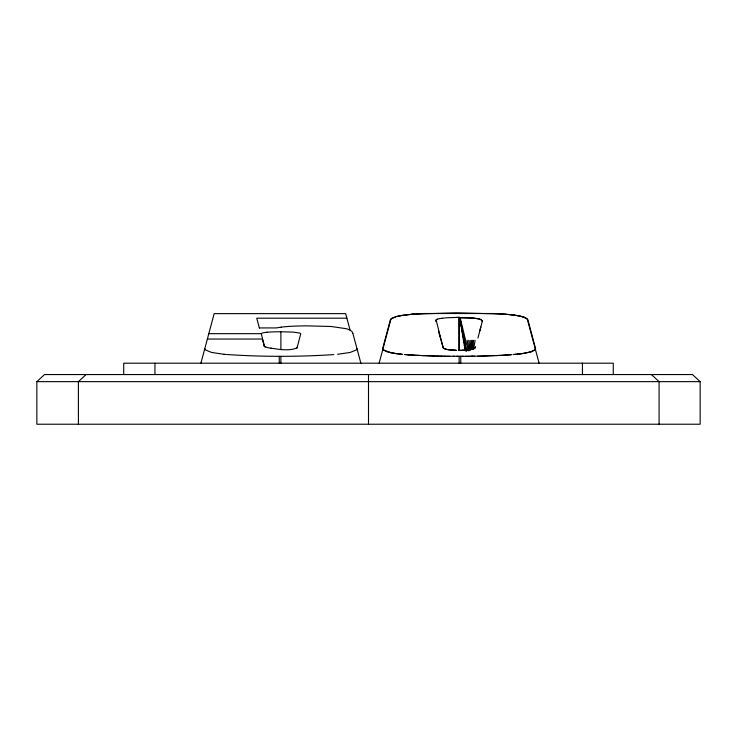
<?xml version="1.0" encoding="UTF-8"?>
<svg xmlns="http://www.w3.org/2000/svg" width="737" height="737" viewBox="0 0 737 737"><rect width="100%" height="100%" fill="white"/><g stroke="black" fill="none" stroke-linecap="round" stroke-linejoin="round"><path stroke-width="1.11" d="M280.889 349.725L280.889 331.761L293.169 332.111L299.618 333.041A68.154 4.873 0 0 1 300.632 334.239L296.983 348.186M482.293 321.59L482.302 320.991A181.376 12.962 0 0 0 481.408 319.886L481.15 319.858M475.568 346.805L475.411 347.394A139.837 9.986 0 0 1 474.508 348.279L473.753 348.804A69.398 4.956 0 0 1 472.454 349.246L471.284 349.522L471.44 340.328M472.039 349.476L472.601 340.328M482.32 321.452L482.32 321.12A181.376 12.962 0 0 0 481.408 320.015L481.298 319.821M472.647 349.476L473.605 340.328M482.311 321.525L482.311 321.056M297.352 346.814L297.195 347.311A192.864 13.782 0 0 1 296.983 347.606L296.55 348.002M473.624 349.034L475.107 340.319M480.81 327.025L477.935 338.025M482.145 321.968L479.769 331.106M200.897 363.194L214.181 313.63L345.662 313.63L350.121 330.268M379.131 363.194L390.794 319.665A260.548 18.618 0 0 1 391.937 318.467L396.303 316.551L402.144 315.445M475.42 347.238L475.356 347.505A139.837 9.986 0 0 1 474.508 348.408L473.919 348.73M436.157 320.079L435.825 321.129M36.85 381.646L44.524 374.553L692.476 374.553L700.15 381.646L700.15 424.226L36.85 424.226L36.85 381.646L700.15 381.646M86.082 374.553L78.408 381.646L78.408 424.226M436.276 319.969L436.838 319.425M436.396 319.858L437.4 319.13M296.375 348.131C290.286 350.812 280.64 349.725 273.74 348.546M436.884 319.536L437.4 319.268M473.863 348.619L473.753 348.675A69.398 4.956 0 0 1 472.454 349.108L469.736 349.789M396.036 316.624L391.55 318.467A260.778 18.628 0 0 0 390.407 319.665L382.65 348.564A261.884 18.711 0 0 0 383.314 349.974L386.934 351.779L393.199 353.124M396.653 316.56L397.805 316.284M398.109 316.21L399.786 315.86M470.464 349.679L471.284 349.522M399.822 315.768L407.027 314.8M525.315 353.069L531.285 351.65L534.528 349.946A261.976 18.72 0 0 0 535.173 348.564M524.403 353.226L531.165 351.825L534.924 349.955A262.326 18.738 0 0 0 535.569 348.564L527.839 319.665A260.769 18.628 0 0 0 526.697 318.467L524.458 317.509M525.195 353.17L523.933 353.299M470.326 349.568L469.073 349.882M523.445 353.373L524.256 353.318M402.264 315.362L405.94 314.92M523.758 353.392L521.888 353.594M523.252 353.474L521.335 353.668M469.57 349.679L468.336 349.964M281.119 327.154L276.218 327.928L259.35 327.928M520.773 353.742L521.639 353.686M521.068 353.76L519.594 353.88M468.889 349.771L467.065 350.084M520.488 353.834L518.351 354.027M405.93 314.874L407.883 314.708M442.292 318.227L442.495 318.2A21.76 1.557 0 0 1 456.111 317.481L456.995 317.49M519.263 353.972L517.706 354.092M407.036 314.745L411.467 314.367M407.902 314.653L409.532 314.542M468.133 349.854L466.355 350.139M517.042 354.156L517.982 354.11M266.941 332.267L265.771 332.396A28.467 2.036 0 0 0 262.436 333.004L261.663 333.336A70.42 5.03 0 0 0 261.257 333.668L208.811 333.668M517.31 354.184L516.011 354.257M337.564 354.276L350.001 352.498L356.275 349.964A261.543 18.683 0 0 0 356.929 348.564M409.431 314.506L410.159 314.487M516.278 354.285L513.836 354.451M516.103 354.294L514.279 354.46M410.067 314.45L410.97 314.413M410.887 314.377L411.974 314.33M411.559 314.321L412.14 314.312M513.652 354.469L513.081 354.515M513.901 354.488L513.321 354.543M411.9 314.294L412.656 314.275M466.834 349.974L463.26 350.315M412.425 314.248L413.006 314.248M333.797 354.598C298.172 356.911 262.354 356.938 226.738 354.497M412.95 314.211L413.715 314.192M412.775 314.22L413.365 314.22M510.723 354.7L511.358 354.69M413.31 314.183L456.019 312.774L503.666 314.091M511.156 354.709L509.507 354.783M414.028 314.128L414.802 314.109A69.121 4.938 0 0 1 424.669 313.52L493.56 313.52A69.149 4.938 0 0 1 503.417 314.119L504.698 314.202M510.557 354.755L508.687 354.847M466.106 350.029L463.094 350.315M507.848 354.902L508.908 354.865M508.069 354.93L506.144 355.013M507.222 354.985L505.278 355.068M505.481 355.096L503.509 355.179M504.596 355.151L502.606 355.225M501.694 355.28L502.8 355.252M500.764 355.326L501.879 355.308M499.833 355.372L500.948 355.354M498.885 355.427L500.008 355.4M497.926 355.474L499.06 355.446M498.092 355.501L495.983 355.556M497.125 355.538L494.988 355.603M493.993 355.639L495.144 355.63M492.979 355.685L494.14 355.667M491.957 355.722L493.127 355.713M490.934 355.759L492.095 355.75M463.094 350.186L461.942 350.351M489.893 355.796L491.063 355.787M462.937 350.186L460.376 350.25M488.843 355.833L490.022 355.824M487.793 355.87L488.972 355.86M487.912 355.897L485.655 355.934M486.844 355.925L483.481 355.989M482.394 356.017L484.679 355.989M481.289 356.045L482.486 356.045M480.183 356.063L481.381 356.072M479.068 356.091L480.266 356.091M477.954 356.109L479.151 356.118M478.027 356.137L474.564 356.164M460.551 350.379L460.017 350.259M456.175 317.361L459.123 317.334L459.123 350.582L459.105 317.334M474.619 356.192L469.994 356.22M471.146 356.211L472.288 356.192M472.334 356.22L473.476 356.211M459.483 350.259L458.948 350.259M457.548 317.481L459.114 317.472M459.298 350.397L458.423 350.259M468.843 356.229L470.031 356.247M466.539 356.247L467.728 356.266M467.691 356.238L468.879 356.257M465.388 356.247L466.567 356.275M280.889 331.761L278.724 331.779A17.476 1.253 0 0 0 266.812 332.258M449.727 356.257L465.406 356.275M461.924 356.284L463.085 356.284M346.887 318.191L256.743 318.191L259.396 328.076M207.373 339.038L262.326 339.038L264.39 346.722M456.783 356.257L457.953 356.257M453.273 356.247L454.443 356.257M448.566 356.247L449.773 356.229M447.396 356.238L448.612 356.22M461.288 317.583L460.091 317.555L468.216 350.95M460.846 317.711L465.821 317.822M443.923 356.201L446.29 356.201M446.235 356.229L447.451 356.211M445.139 356.183L442.771 356.183M441.693 356.137L439.344 356.118M440.477 356.146L442.836 356.155M439.427 356.091L435.963 356.054M437.179 356.045L438.303 356.072M434.848 356.026L436.064 356.017M432.647 355.962L434.959 355.999M456.221 350.213L451.643 349.983M456.221 350.351L449.312 349.743M432.757 355.934L430.472 355.897M431.56 355.934L433.853 355.962M430.601 355.87L428.335 355.833M429.533 355.842L427.285 355.796M466.189 317.702L471.358 318.098M426.235 355.759L427.423 355.768M425.194 355.713L426.382 355.731M425.35 355.685L423.158 355.63M467.654 317.896L460.091 317.684M424.328 355.649L422.154 355.584M421.159 355.547L422.31 355.566M468.013 317.776L472.868 318.209M420.173 355.501L421.324 355.52M420.339 355.474L418.238 355.4M419.371 355.427L416.341 355.298M417.474 355.326L415.419 355.252M414.498 355.197L415.613 355.225M413.595 355.142L414.701 355.17M412.702 355.087L413.798 355.123M411.817 355.031L412.913 355.068M410.951 354.976L412.029 355.013M410.094 354.921L411.163 354.958M410.316 354.893L407.377 354.727M471.671 317.979L473.145 318.227M407.994 354.773L408.639 354.783M408.197 354.792L409.468 354.838M504.163 314.165L505.287 314.211M407.211 354.672L405.967 354.626M407.616 354.709L406.566 354.672M505.057 314.229L506.512 314.303M505.407 314.257L507.019 314.349M406.409 354.617L404.982 354.543M404.788 354.525L405.82 354.571M506.78 314.367L507.848 314.413M451.422 350.093L448.243 349.596M473.145 318.098L474.49 318.356M225.798 354.423L225.061 354.359M507.756 314.45L508.337 314.459M473.43 318.117L475.466 318.458M508.079 314.487L509.737 314.598M224.702 354.322L223.993 354.257M508.963 314.515L508.401 314.515M402.614 354.294L400.108 354.101M508.862 314.561L510.336 314.653M401.739 354.211L399.454 354.027M223.643 354.23L211.583 352.452L205.476 349.946A261.985 18.72 0 0 1 204.831 348.564M510.068 314.681L511.487 314.782M474.739 318.246L477.152 318.688A37.163 2.653 0 0 1 478.774 318.992A51.47 3.676 0 0 1 480.45 319.499L480.929 319.72M510.649 314.736L512.04 314.837M399.73 354.009L397.003 353.742M399.104 353.935L396.432 353.668M511.764 314.865L512.583 314.902M271.833 348.251L272.552 348.343M512.298 314.92L514.113 315.095M271.686 348.233L270.866 348.131M475.697 318.356L477.152 318.55A37.163 2.653 0 0 1 478.774 318.854A51.47 3.676 0 0 1 480.45 319.361L480.542 319.526M512.814 314.985L514.601 315.16M449.146 349.854L447.976 349.55M396.736 353.649L394.304 353.373M396.184 353.576L393.337 353.216M514.297 315.178L516.84 315.5M514.767 315.252L517.245 315.565M394.138 353.272L390.767 352.747M448.114 349.707L447.847 349.66M273.565 348.518L273.077 348.435M516.932 315.583L520.783 316.265M517.328 315.648L521.087 316.339M447.451 349.587L446.125 349.154A74.677 5.334 0 0 1 443.978 348.352L443.95 348.49A74.677 5.334 0 0 0 446.097 349.292L447.359 349.568M390.73 352.655L383.728 349.964A261.543 18.683 0 0 1 383.074 348.564M520.737 316.348L523.196 316.91M521.031 316.422L523.648 317.057M523.058 316.993L524.661 317.426M523.491 317.14L525.509 317.794M265.624 346.943L264.703 346.298A249.705 17.845 0 0 1 263.966 345.146M525.278 317.877L526.292 318.467A260.539 18.618 0 0 1 527.434 319.665L539.106 363.194M443.305 347.864L439.759 335.832M651.416 374.553L659.09 381.646L659.09 424.226M443.177 347.846L442.661 346.878M443.149 347.8L436.111 319.996A172.587 12.326 0 0 0 435.779 320.899L435.807 321.037M352.94 333.603L360.872 363.194M438.432 330.867L439.759 335.971M352.876 333.364L351.899 331.457L349.743 329.983A172.357 12.317 0 0 0 346.187 328.693L331.217 326.5L307.099 325.865A30.613 2.183 0 0 0 292.727 326.215L290.581 326.325A35.385 2.524 0 0 0 281.258 327.154M261.257 333.668L264.611 346.795M459.722 317.38L465.895 350.904L459.75 317.389L465.176 350.904M467.157 340.337L468.889 350.139M468.686 340.337L469.819 350.628M470.123 340.337L470.556 349.476M613.258 374.553L613.258 363.194L123.715 363.194L123.715 374.553M582.423 363.194L582.423 374.553M460.754 356.257L460.754 363.194M459.123 356.257L459.123 363.194M368.5 374.553L368.5 424.226M280.88 356.257L280.88 363.194M279.249 356.257L279.249 363.194M154.945 363.194L154.945 374.553M437.631 319.268A38.628 2.764 0 0 1 442.136 318.218M270.719 348.131A50.291 3.593 0 0 1 265.762 346.97M466.42 350.904L459.805 317.407L466.429 350.913"/></g></svg>
